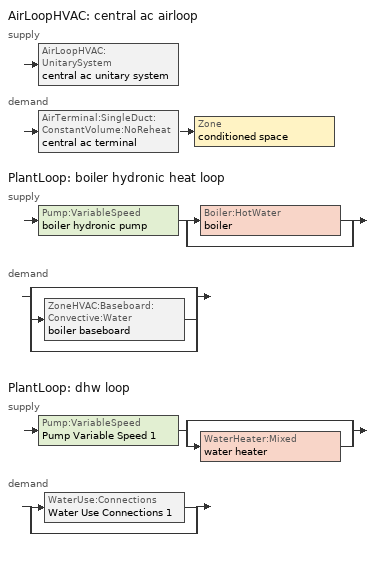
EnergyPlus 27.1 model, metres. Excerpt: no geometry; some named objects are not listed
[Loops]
AirLoopHVAC 'central ac airloop'
 supply: AirLoopHVAC:UnitarySystem 'central ac unitary system'
 demand: AirTerminal:SingleDuct:ConstantVolume:NoReheat 'central ac terminal' > Zone 'conditioned space'
PlantLoop 'boiler hydronic heat loop'
 supply: Pump:VariableSpeed 'boiler hydronic pump' > split
  | Boiler:HotWater 'boiler'
  | bypass
 demand: split
  | bypass
  | ZoneHVAC:Baseboard:Convective:Water 'boiler baseboard'
  | bypass
PlantLoop 'dhw loop'
 supply: Pump:VariableSpeed 'Pump Variable Speed 1' > split
  | bypass
  | WaterHeater:Mixed 'water heater'
 demand: split
  | WaterUse:Connections 'Water Use Connections 1'
  | bypass
[Sizing:System]
central ac airloop: Type of Load to Size On=Sensible; Design Outdoor Air Flow Rate {m3/s}=Autosize; Central Heating Maximum System Air Flow Ratio=0.3; Preheat Design Temperature {C}=7; Preheat Design Humidity Ratio {kgWater/kgDryAir}=0.008; Precool Design Temperature {C}=12.8; Precool Design Humidity Ratio {kgWater/kgDryAir}=0.008; Central Cooling Design Supply Air Temperature {C}=12.8; Central Heating Design Supply Air Temperature {C}=16.7; Type of Zone Sum to Use=NonCoincident; 100% Outdoor Air in Cooling=Yes; 100% Outdoor Air in Heating=Yes; Central Cooling Design Supply Air Humidity Ratio {kgWater/kgDryAir}=0.0085; Central Heating Design Supply Air Humidity Ratio {kgWater/kgDryAir}=0.008; Cooling Supply Air Flow Rate Method=DesignDay; Cooling Supply Air Flow Rate {m3/s}=0; Cooling Supply Air Flow Rate Per Floor Area {m3/s-m2}=0.00996765; Cooling Fraction of Autosized Cooling Supply Air Flow Rate=1; Cooling Supply Air Flow Rate Per Unit Cooling Capacity {m3/s-W}=3.94755e-05; Heating Supply Air Flow Rate Method=DesignDay; Heating Supply Air Flow Rate {m3/s}=0; Heating Supply Air Flow Rate Per Floor Area {m3/s-m2}=0.00996765; Heating Fraction of Autosized Heating Supply Air Flow Rate=1; Heating Fraction of Autosized Cooling Supply Air Flow Rate=1; Heating Supply Air Flow Rate Per Unit Heating Capacity {m3/s-W}=3.15882e-05; System Outdoor Air Method=ZoneSum; Zone Maximum Outdoor Air Fraction=1; Cooling Design Capacity Method=CoolingDesignCapacity; Cooling Design Capacity {W}=Autosize; Cooling Design Capacity Per Floor Area {W/m2}=234.7; Fraction of Autosized Cooling Design Capacity=1; Heating Design Capacity Method=HeatingDesignCapacity; Heating Design Capacity {W}=Autosize; Heating Design Capacity Per Floor Area {W/m2}=157; Fraction of Autosized Heating Design Capacity=1; Central Cooling Capacity Control Method=OnOff; Occupant Diversity=Autosize
[Sizing:Plant] Loop Type=Heating; Sizing Option=NonCoincident; Zone Timesteps in Averaging Window=1; Coincident Sizing Factor Mode=None
Name | Design Loop Exit Temperature {C} | Loop Design Temperature Difference {deltaC}
boiler hydronic heat loop | 82.2222 | 11.1111
dhw loop | 52.6667 | 5.55556
[ZoneControl:Thermostat]
conditioned space Thermostat: Zone or ZoneList=conditioned space; Control Type Schedule=conditioned space Thermostat Schedule; Temperature Difference Between Cutout And Setpoint {deltaC}=0; Control 1=conditioned space temperature setpoint
[ThermostatSetpoint:DualSetpoint]
conditioned space temperature setpoint: Heating Setpoint Temperature Schedule=heating setpoint; Cooling Setpoint Temperature Schedule=cooling setpoint
[ZoneHVAC:Baseboard:Convective:Water]
boiler baseboard: Availability Schedule=Always On Discrete; Heating Design Capacity Method=HeatingDesignCapacity; Heating Design Capacity {W}=2000.85; Heating Design Capacity Per Floor Area {W/m2}=0; Fraction of Autosized Heating Design Capacity=0.8; U-Factor Times Area Value {W/K}=120.445; Maximum Water Flow Rate {m3/s}=8.2063e-05; Convergence Tolerance=0.001
[AirTerminal:SingleDuct:ConstantVolume:NoReheat]
central ac terminal: Availability Schedule=Always On Discrete; Maximum Air Flow Rate {m3/s}=0.142056
[Zone equipment]
conditioned space: central ac terminal, boiler baseboard
[Fan:SystemModel]
central ac supply fan: Availability Schedule=Always On Discrete; Design Maximum Air Flow Rate {m3/s}=0.142056; Speed Control Method=Discrete; Electric Power Minimum Flow Rate Fraction=0.2; Design Pressure Rise {Pa}=794.58; Motor Efficiency=1; Motor In Air Stream Fraction=1; Design Electric Power Consumption {W}=Autosize; Design Power Sizing Method=TotalEfficiencyAndPressure; Electric Power Per Unit Flow Rate {W/(m3/s)}=840; Electric Power Per Unit Flow Rate Per Unit Pressure {W/((m3/s)-Pa)}=1.66667; Fan Total Efficiency=0.75; Motor Loss Radiative Fraction=0; Number of Speeds=1; Speed 1 Flow Fraction=1; Speed 1 Electric Power Fraction=1
[Coil:Cooling:DX:SingleSpeed]
central ac clg coil: Availability Schedule=Always On Discrete; Gross Rated Total Cooling Capacity {W}=2716.67; Gross Rated Sensible Heat Ratio=0.730032; Gross Rated Cooling COP {W/W}=3.62214; Rated Air Flow Rate {m3/s}=0.139795; 2017 Rated Evaporator Fan Power Per Volume Flow Rate {W/(m3/s)}=773.3; 2023 Rated Evaporator Fan Power Per Volume Flow Rate {W/(m3/s)}=934.4; Total Cooling Capacity Function of Temperature Curve=Cool-CAP-fT1; Total Cooling Capacity Function of Flow Fraction Curve=Cool-CAP-fFF1; Energy Input Ratio Function of Temperature Curve=Cool-EIR-fT1; Energy Input Ratio Function of Flow Fraction Curve=Cool-EIR-fFF1; Part Load Fraction Correlation Curve=Cool-PLF-fPLR1; Minimum Outdoor Dry-Bulb Temperature for Compressor Operation {C}=-25; Nominal Time for Condensate Removal to Begin {s}=1000; Ratio of Initial Moisture Evaporation Rate and Steady State Latent Capacity=1.5; Maximum Cycling Rate {cycles/hr}=3; Latent Capacity Time Constant {s}=45; Condenser Type=AirCooled; Evaporative Condenser Effectiveness=0.9; Evaporative Condenser Air Flow Rate {m3/s}=Autosize; Evaporative Condenser Pump Rated Power Consumption {W}=Autosize; Crankcase Heater Capacity {W}=50; Maximum Outdoor Dry-Bulb Temperature for Crankcase Heater Operation {C}=10; Basin Heater Capacity {W/K}=0; Basin Heater Setpoint Temperature {C}=2
[AirLoopHVAC:UnitarySystem]
central ac unitary system: Control Type=Load; Controlling Zone or Thermostat Location=conditioned space; Dehumidification Control Type=None; Availability Schedule=Always On Discrete; Supply Fan=central ac supply fan; Fan Placement=BlowThrough; Supply Air Fan Operating Mode Schedule=central ac auto fan schedule; DX Heating Coil Sizing Ratio=1; Cooling Coil=central ac clg coil; Use DOAS DX Cooling Coil=No; Minimum Supply Air Temperature {C}=2; Latent Load Control=SensibleOnlyLoadControl; Cooling Supply Air Flow Rate Method=SupplyAirFlowRate; Cooling Supply Air Flow Rate {m3/s}=0.142056; Heating Supply Air Flow Rate Method=None; No Load Supply Air Flow Rate Method=SupplyAirFlowRate; No Load Supply Air Flow Rate {m3/s}=0; No Load Supply Air Flow Rate Control Set To Low Speed=Yes; Maximum Supply Air Temperature {C}=48.8889; Maximum Outdoor Dry-Bulb Temperature for Supplemental Heater Operation {C}=21; Ancillary On-Cycle Electric Power {W}=0; Ancillary Off-Cycle Electric Power {W}=0
[AirLoopHVAC]
central ac airloop: Design Supply Air Flow Rate {m3/s}=0.142056; Design Return Air Flow Fraction of Supply Air Flow=1
[Pump:VariableSpeed] Fraction of Motor Inefficiencies to Fluid Stream=0; Coefficient 1 of the Part Load Performance Curve=0; Coefficient 2 of the Part Load Performance Curve=1; Coefficient 3 of the Part Load Performance Curve=0; Coefficient 4 of the Part Load Performance Curve=0; Design Minimum Flow Rate {m3/s}=0; Pump Control Type=Intermittent; Skin Loss Radiative Fraction=0.5; Design Power Sizing Method=PowerPerFlowPerPressure; Design Electric Power per Unit Flow Rate {W/(m3/s)}=348701.1; Design Shaft Power per Unit Flow Rate per Unit Head {W/((m3/s)-Pa)}=1.28205; Design Minimum Flow Rate Fraction=0
Name | Design Maximum Flow Rate {m3/s} | Design Pump Head {Pa} | Design Power Consumption {W} | Motor Efficiency
boiler hydronic pump | 0.00375 | 20000 | 100 | 0.85
Pump Variable Speed 1 | 0.01 | 1 | 0 | 1
[Boiler:HotWater]
boiler: Fuel Type=NaturalGas; Nominal Capacity {W}=2000.85; Nominal Thermal Efficiency=0.92; Efficiency Curve Temperature Evaluation Variable=LeavingBoiler; Normalized Boiler Efficiency Curve=NonCondensingBoilerEff; Design Water Flow Rate {m3/s}=Autosize; Minimum Part Load Ratio=0; Maximum Part Load Ratio=1; Optimum Part Load Ratio=1; Water Outlet Upper Temperature Limit {C}=99.9; Boiler Flow Mode=LeavingSetpointModulated; On Cycle Parasitic Electric Load {W}=0; Sizing Factor=1; Off Cycle Parasitic Fuel Load {W}=0
[WaterHeater:Mixed]
water heater: Tank Volume {m3}=0.136275; Setpoint Temperature Schedule=water heater setpoint; Deadband Temperature Difference {deltaC}=2; Maximum Temperature Limit {C}=99; Heater Control Type=Cycle; Heater Maximum Capacity {W}=5500.06; Heater Minimum Capacity {W}=0; Heater Ignition Minimum Flow Rate {m3/s}=0; Heater Ignition Delay {s}=0; Heater Fuel Type=Electricity; Heater Thermal Efficiency=1; Off Cycle Parasitic Fuel Consumption Rate {W}=0; Off Cycle Parasitic Fuel Type=Electricity; Off Cycle Parasitic Heat Fraction to Tank=0; On Cycle Parasitic Fuel Consumption Rate {W}=0; On Cycle Parasitic Fuel Type=Electricity; On Cycle Parasitic Heat Fraction to Tank=0; Ambient Temperature Indicator=Zone; Ambient Temperature Zone=conditioned space; Off Cycle Loss Coefficient to Ambient Temperature {W/K}=0.704228; Off Cycle Loss Fraction to Zone=1; On Cycle Loss Coefficient to Ambient Temperature {W/K}=0.704228; On Cycle Loss Fraction to Zone=1; Use Side Effectiveness=1; Source Side Effectiveness=1; Use Side Design Flow Rate {m3/s}=Autosize; Source Side Design Flow Rate {m3/s}=Autosize; Indirect Water Heating Recovery Time {hr}=1.5; Source Side Flow Control Mode=IndirectHeatPrimarySetpoint
[WaterHeater:Sizing]
water heater: Design Mode=PeakDraw; Time Storage Can Meet Peak Draw {hr}=0.538503; Time for Tank Recovery {hr}=0; Nominal Tank Volume for Autosizing Plant Connections {m3}=1
[PlantLoop] Fluid Type=Water; Maximum Loop Temperature {C}=100; Minimum Loop Temperature {C}=0; Minimum Loop Flow Rate {m3/s}=0; Load Distribution Scheme=Optimal; Plant Loop Demand Calculation Scheme=SingleSetpoint; Common Pipe Simulation=None
Name | Plant Equipment Operation Scheme | Maximum Loop Flow Rate {m3/s} | Plant Loop Volume {m3}
boiler hydronic heat loop | boiler hydronic heat loop Operation Schemes | Autosize | Autocalculate
dhw loop | dhw loop Operation Schemes | 0.01 | 0.003
[PlantEquipmentList]
boiler hydronic heat loop Heating Equipment List: boiler
dhw loop Heating Equipment List: water heater
[PlantEquipmentOperation:HeatingLoad] Load Range 1 Lower Limit {W}=0; Load Range 1 Upper Limit {W}=1000000000
Name | Range 1 Equipment List
boiler hydronic heat loop Heating Operation Scheme | boiler hydronic heat loop Heating Equipment List
dhw loop Heating Operation Scheme | dhw loop Heating Equipment List
[PlantEquipmentOperationSchemes] Control Scheme 1 Schedule=Always On Discrete
Name | Control Scheme 1
boiler hydronic heat loop Operation Schemes | boiler hydronic heat loop Heating Operation Scheme
dhw loop Operation Schemes | dhw loop Heating Operation Scheme
[EnergyManagementSystem:Sensor]
Name | Output:Variable or Output:Meter Index Key | Output:Variable or Output:Meter
boiler_baseboard_s | boiler baseboard | Baseboard Total Heating Energy
boiler_hydronic_pump_mfr_s | boiler hydronic pump | Pump Mass Flow Rate
boiler_hydronic_pump_s | boiler hydronic pump | Pump Electricity Energy
boiler_plr_s | boiler | Boiler Part Load Ratio
central_ac_airloop_Fan_RTF_s | central ac supply fan | Fan Runtime Fraction
central_ac_clg_coil_s | central ac clg coil | Cooling Coil Total Cooling Energy
central_ac_supply_fan_s | central ac supply fan | Fan Electricity Energy
clg_load_cond |  | Cooling:EnergyTransfer:Zone:CONDITIONED SPACE
clg_sp_s | cooling setpoint | Schedule Value
clothes_dryer_exhaust_0_sch_s | clothes dryer exhaust 0 schedule | Schedule Value
conditioned_space_clg_unmet_s | conditioned space | Zone Cooling Setpoint Not Met Time
conditioned_space_htg_unmet_s | conditioned space | Zone Heating Setpoint Not Met Time
cool_season | cooling season schedule | Schedule Value
fridge_tin_s; tin_s | conditioned space | Zone Mean Air Temperature
htg_load_cond |  | Heating:EnergyTransfer:Zone:CONDITIONED SPACE
htg_sp_s | heating setpoint | Schedule Value
natural_vent_s | natural vent schedule | Schedule Value
out_pb_s |  | Site Outdoor Air Barometric Pressure
out_wt_s |  | Site Outdoor Air Humidity Ratio
site_vw_s |  | Site Wind Speed
tout_s | conditioned space | Zone Outdoor Air Drybulb Temperature
water_heater_energy | water heater | Water Heater Electricity Rate
water_heater_off_cycle_parasitic | water heater | Water Heater Off Cycle Parasitic Electricity Rate
water_heater_on_cycle_parasitic | water heater | Water Heater On Cycle Parasitic Electricity Rate
win_s | conditioned space | Zone Air Humidity Ratio
[EnergyManagementSystem:Actuator]
Name | Actuated Component Unique | Actuated Component Type | Actuated Component Control Type
boiler_hydronic_pump_pressure_rise_act | boiler hydronic pump | Pump | Pump Pressure Rise
fridge_schedule_act | fridge schedule | Schedule:Constant | Schedule Value
infil_flow_act | infil flow | Zone Infiltration | Air Exchange Flow Rate
mech_vent_house_fan_cfis_act | mech vent house fan cfis | ElectricEquipment | Electricity Rate
mech_vent_house_fan_latent_load_equip_act | mech vent house fan latent load equip | OtherEquipment | Power Level
mech_vent_house_fan_sensible_load_equip_act | mech vent house fan sensible load equip | OtherEquipment | Power Level
natural_vent_flow_act | natural vent flow | Zone Infiltration | Air Exchange Flow Rate
water_heater_ec_adj_act | water heater energy adjustment1 | OtherEquipment | Power Level
whole_house_fan_act | whole house fan | ElectricEquipment | Electricity Rate
whole_house_fan_flow_act | whole house fan flow | Zone Infiltration | Air Exchange Flow Rate
[EnergyManagementSystem:ProgramCallingManager]
boiler hydronic pump disaggregate program calling manager: EndOfSystemTimestepBeforeHVACReporting; boiler_hydronic_pump_disaggregate_program
boiler hydronic pump power program calling manager: EndOfSystemTimestepBeforeHVACReporting; boiler_hydronic_pump_power_program
central ac supply fan disaggregate program calling manager: EndOfSystemTimestepBeforeHVACReporting; central_ac_supply_fan_disaggregate_program
fridge schedule program calling manager: BeginZoneTimestepAfterInitHeatBalance; fridge_schedule_program
infil_program calling manager: BeginZoneTimestepAfterInitHeatBalance; infil_program
natural_vent_program calling manager: BeginZoneTimestepAfterInitHeatBalance; natural_vent_program
total_airflows_program calling manager: EndOfZoneTimestepAfterZoneReporting; total_airflows_program
total_loads_program calling manager: EndOfZoneTimestepAfterZoneReporting; total_loads_program
unmet_hours_program calling manager: EndOfZoneTimestepBeforeZoneReporting; unmet_hours_program
water heater EC_adj ProgramManager: EndOfSystemTimestepBeforeHVACReporting; water_heater_EC_adj
[EnergyManagementSystem:Program]
boiler_hydronic_pump_disaggregate_program: Set boiler_hydronic_pump_primary_htg = boiler_hydronic_pump_s
boiler_hydronic_pump_power_program: Set heating_plr = boiler_plr_s; Set pump_total_eff = boiler_hydronic_pump_rated_mfr / 1000 * 20000.0 / 100.0; Set pump_vfr = boiler_hydronic_pump_mfr_s / 1000; If pump_vfr > 0; Set boiler_hydronic_pump_pressure_rise_act = 100.0 * heating_plr * pump_total_eff / pump_vfr; Else; Set boiler_hydronic_pump_pressure_rise_act = 0; EndIf
central_ac_supply_fan_disaggregate_program: Set central_ac_supply_fan_clg = 0; If central_ac_clg_coil_s > 0; Set central_ac_supply_fan_clg = central_ac_supply_fan_s; EndIf
fridge_schedule_program: Set Tin = fridge_tin_s*(9.0/5.0)+32.0; Set fridge_schedule_act = 0; If (Hour == 0); Set fridge_schedule_act = (-0.487+0.019*Tin); ElseIf (Hour == 1); Set fridge_schedule_act = (-0.34+0.016*Tin); ElseIf (Hour == 2); Set fridge_schedule_act = (-0.37+0.017*Tin); ElseIf (Hour == 3); Set fridge_schedule_act = (-0.361+0.016*Tin); ElseIf (Hour == 4); Set fridge_schedule_act = (-0.515+0.018*Tin); ElseIf (Hour == 5); Set fridge_schedule_act = (-0.684+0.021*Tin); ElseIf (Hour == 6); Set fridge_schedule_act = (-0.471+0.019*Tin); ElseIf (Hour == 7); Set fridge_schedule_act = (-0.159+0.015*Tin); ElseIf (Hour == 8); Set fridge_schedule_act = (-0.079+0.015*Tin); ElseIf (Hour == 9); Set fridge_schedule_act = (-0.417+0.019*Tin); ElseIf (Hour == 10); Set fridge_schedule_act = (-0.411+0.018*Tin); ElseIf (Hour == 11); Set fridge_schedule_act = (-0.386+0.018*Tin); ElseIf (Hour == 12); Set fridge_schedule_act = (-0.24+0.016*Tin); ElseIf (Hour == 13); Set fridge_schedule_act = (-0.314+0.017*Tin); ElseIf (Hour == 14); Set fridge_schedule_act = (-0.16+0.015*Tin); ElseIf (Hour == 15); Set fridge_schedule_act = (-0.121+0.015*Tin); ElseIf (Hour == 16); Set fridge_schedule_act = (-0.469+0.02*Tin); ElseIf (Hour == 17); Set fridge_schedule_act = (-0.412+0.02*Tin); ElseIf (Hour == 18); Set fridge_schedule_act = (-0.091+0.017*Tin); ElseIf (Hour == 19); Set fridge_schedule_act = (0.077+0.014*Tin); ElseIf (Hour == 20); Set fridge_schedule_act = (-0.118+0.016*Tin); ElseIf (Hour == 21); Set fridge_schedule_act = (-0.247+0.017*Tin); ElseIf (Hour == 22); Set fridge_schedule_act = (-0.445+0.019*Tin); ElseIf (Hour == 23); Set fridge_schedule_act = (-0.544+0.02*Tin); EndIf
infil_program: Set p_m = 0.14; Set p_s = 0.22; Set s_m = 270; Set s_s = 370; Set z_m = 9.99744; Set z_s = 5.486400000000001; Set f_t = (((s_m/z_m)^p_m)*((z_s/s_s)^p_s)); Set Tdiff = tin_s-tout_s; Set dT = @Abs Tdiff; Set c = 0.0145; Set Cs = 0.0504; Set Cw = 0.1447; Set n = 0.65; Set sft = (f_t*0.3); Set temp1 = ((c*Cw)*((sft*site_vw_s)^(2*n)))^2; Set Qinf = (((c*Cs*(dT^n))^2)+temp1)^0.5; Set Qinf = (@Max Qinf 0); Set mech_vent_house_fan_sensible_load_equip_act = 0.0; Set mech_vent_house_fan_latent_load_equip_act = 0.0; Set OASupInPb = out_pb_s; Set OASupInTemp = tout_s; Set OASupInW = out_wt_s; Set OASupRho = (@RhoAirFnPbTdbW OASupInPb OASupInTemp OASupInW); Set OASupCp = (@CpAirFnW OASupInW); Set OASupInEnth = (@HFnTdbW OASupInTemp OASupInW); Set ZoneTemp = tin_s; Set ZoneW = win_s; Set ZoneCp = (@CpAirFnW ZoneW); Set ZoneAirEnth = (@HFnTdbW ZoneTemp ZoneW); Set mech_vent_house_fan_cfis_act = 0.0; Set QWHV_cfis_sup = 0.0; Set QWHV_cfis_suppl_sup = 0.0; Set QWHV_cfis_suppl_exh = 0.0; Set Qrange = 0; Set Qbath = 0; Set Qdryer = 0; Set Qdryer = Qdryer + 0.00573 * clothes_dryer_exhaust_0_sch_s; Set QWHV_sup = 0.0; Set QWHV_exh = 0.0; Set Qsupply = QWHV_sup + QWHV_cfis_sup + QWHV_cfis_suppl_sup; Set Qexhaust = Qrange + Qbath + Qdryer + QWHV_exh + QWHV_cfis_suppl_exh; Set Qfan = (@Max Qexhaust Qsupply); Set Qducts = 0; If Qducts < 0; Set Qsupply = Qsupply - Qducts; Else; Set Qexhaust = Qexhaust + Qducts; EndIf; Set Qfan_with_ducts = (@Max Qexhaust Qsupply); Set Qimb = (@Abs (Qsupply - Qexhaust)); If Qinf + Qimb > 0; Set Qtot = Qfan_with_ducts + (Qinf^2) / (Qinf + Qimb); Else; Set Qtot = Qfan_with_ducts; EndIf; Set Qinf_adj = Qtot - Qfan; Set infil_flow_act = Qinf_adj; Set infil_program_Qinf = Qinf_adj; Set infil_program_Qfan = Qfan; Set Qload = Qfan; Set Effectiveness_Sens = 0.0; Set Effectiveness_Lat = 0.0; Set Fan_MFR = Qload * OASupRho; Set ZoneInEnth = OASupInEnth; Set ZoneInTemp = OASupInTemp; Set FanTotalToCond = Fan_MFR * (ZoneInEnth - ZoneAirEnth); Set FanSensToCond = Fan_MFR * ZoneCp * (ZoneInTemp - ZoneTemp); Set FanLatToCond = FanTotalToCond - FanSensToCond; Set mech_vent_house_fan_sensible_load_equip_act = mech_vent_house_fan_sensible_load_equip_act + FanSensToCond; Set mech_vent_house_fan_latent_load_equip_act = mech_vent_house_fan_latent_load_equip_act + FanLatToCond
natural_vent_program: Set Tin = tin_s; Set Tout = tout_s; Set Wout = out_wt_s; Set Pbar = out_pb_s; Set Phiout = (@RhFnTdbWPb Tout Wout Pbar); Set MaxHR = 0.0115; Set Tnvsp = (htg_sp_s + clg_sp_s) / 2; Set NVavail = natural_vent_s; Set ClgSsnAvail = cool_season; Set Qnv = 0; Set Qwhf = 0; Set whole_house_fan_act = 0; If ((Wout < MaxHR) && (Tin > Tout) && (Tin > Tnvsp) && (ClgSsnAvail > 0)); Set WHF_Flow = 0; Set Adj = (Tin-Tnvsp)/(Tin-Tout); Set Adj = (@Min Adj 1); Set Adj = (@Max Adj 0); If (WHF_Flow > 0); Set Qwhf = WHF_Flow*Adj; Set WHF_W = 0; Set whole_house_fan_act = WHF_W*Adj; ElseIf (NVavail > 0); Set NVArea = 4612.357226880001; Set Cs = 8.968567957270247e-05; Set Cw = 2.2169590796800036e-05; Set Tdiff = Tin-Tout; Set dT = (@Abs Tdiff); Set Vwind = site_vw_s; Set SGNV = NVArea*Adj*((((Cs*dT)+(Cw*(Vwind^2)))^0.5)/1000); Set MaxNV = 1.1326738636800002; Set Qnv = (@Min SGNV MaxNV); EndIf; EndIf; Set natural_vent_flow_act = Qnv; Set whole_house_fan_flow_act = Qwhf; Set natural_vent_program_Qnv = Qnv; Set natural_vent_program_Qwhf = Qwhf
total_airflows_program: Set total_infil_flow_rate = 0; Set total_mechvent_flow_rate = 0; Set total_natvent_flow_rate = 0; Set total_whf_flow_rate = 0; Set total_infil_flow_rate = total_infil_flow_rate + (infil_program_Qinf * 1); Set total_mechvent_flow_rate = total_mechvent_flow_rate + (infil_program_Qfan * 1); Set total_natvent_flow_rate = total_natvent_flow_rate + (natural_vent_program_Qnv * 1); Set total_whf_flow_rate = total_whf_flow_rate + (natural_vent_program_Qwhf * 1)
total_loads_program: Set loads_htg_tot = 0; Set loads_clg_tot = 0; If htg_load_cond > 0; Set loads_htg_tot = loads_htg_tot + (htg_load_cond - clg_load_cond) * 1.0; EndIf; Set loads_htg_tot = (@Max loads_htg_tot 0); If clg_load_cond > 0; Set loads_clg_tot = loads_clg_tot + (clg_load_cond - htg_load_cond) * 1.0; EndIf; Set loads_clg_tot = (@Max loads_clg_tot 0)
unmet_hours_program: Set htg_unmet_hours = 0; Set clg_unmet_hours = 0; Set unit_htg_unmet_hours = 0; If ((DayOfYear >= 1) && (DayOfYear <= 365)); Set unit_htg_unmet_hours = unit_htg_unmet_hours + conditioned_space_htg_unmet_s; If unit_htg_unmet_hours > htg_unmet_hours; Set htg_unmet_hours = unit_htg_unmet_hours; EndIf; EndIf; Set unit_clg_unmet_hours = 0; If ((DayOfYear >= 1) && (DayOfYear <= 365)); Set unit_clg_unmet_hours = unit_clg_unmet_hours + conditioned_space_clg_unmet_s; If unit_clg_unmet_hours > clg_unmet_hours; Set clg_unmet_hours = unit_clg_unmet_hours; EndIf; EndIf
water_heater_EC_adj: If WarmupFlag == 0; Set dhw_e_cons = water_heater_energy + water_heater_on_cycle_parasitic + water_heater_off_cycle_parasitic; Set water_heater_ec_adj_act = -0.04285714285714293 * dhw_e_cons / 1; EndIf
[EnergyManagementSystem:GlobalVariable]
central_ac_airloop_Fan_RTF
infil_program_Qfan
infil_program_Qinf
natural_vent_program_Qnv
natural_vent_program_Qwhf
[EnergyManagementSystem:OutputVariable] Type of Data in Variable=Summed
Name | EMS Variable | Update Frequency | EMS Program or Subroutine | Units
boiler hydronic pump disaggregate htg primary | boiler_hydronic_pump_primary_htg | SystemTimestep | boiler_hydronic_pump_disaggregate_program | J
central ac supply fan disaggregate clg | central_ac_supply_fan_clg | SystemTimestep | central_ac_supply_fan_disaggregate_program | J
loads_htg_tot_peakload_outvar; loads_htg_tot_annual_outvar | loads_htg_tot | ZoneTimestep | total_loads_program | J
loads_clg_tot_peakload_outvar; loads_clg_tot_annual_outvar | loads_clg_tot | ZoneTimestep | total_loads_program | J
htg_unmet_hours_annual_outvar | htg_unmet_hours | ZoneTimestep | unmet_hours_program | hr
clg_unmet_hours_annual_outvar | clg_unmet_hours | ZoneTimestep | unmet_hours_program | hr
[EnergyManagementSystem:InternalVariable]
Name | Internal Data Index Key | Internal Data Type
boiler_hydronic_pump_rated_mfr | boiler hydronic pump | Pump Maximum Mass Flow Rate
central_ac_airloop_max_sup_fan_mfr | central ac supply fan | Fan Maximum Mass Flow Rate
[AvailabilityManager:Scheduled]
central ac airloop Availability Manager: Schedule=Always On Discrete
[SetpointManager:Scheduled] Control Variable=Temperature
Name | Schedule
boiler hydronic heat loop setpoint manager | boiler hydronic heat supply setpoint
Setpoint Manager Scheduled 1 | dhw temp
[WaterUse:Equipment]
Name | Peak Flow Rate {m3/s} | Flow Rate Fraction Schedule | Target Temperature Schedule
dhw fixtures | 3.95248e-06 | dhw fixtures schedule | mixed water temperature schedule
dhw distribution waste | 1.09443e-06 | dhw fixtures schedule | mixed water temperature schedule
clothes washer | 3.3564e-07 | clothes washer schedule
dishwasher | 3.19132e-07 | dishwasher schedule
[WaterUse:Connections]
Water Use Connections 1: Drain Water Heat Exchanger Type=None; Drain Water Heat Exchanger Destination=Plant; Water Use Equipment 1=dhw fixtures; Water Use Equipment 2=dhw distribution waste; Water Use Equipment 3=clothes washer; Water Use Equipment 4=dishwasher
[Schedule:Day:Interval]
clothes washer schedule allday1: No, 01:00, 0.104651, 02:00, 0.0813953, 04:00, 0.0465116, 05:00, 0.0813953, 06:00, 0.127907, 07:00, 0.255814, 08:00, 0.569767, 09:00, 0.848837, 10:00, 1, 11:00, 0.976744, 12:00, 0.872093, 13:00, 0.77907, 14:00, 0.697674, 15:00, 0.569767, 16:00, 0.593023, 17:00, 0.581395, 21:00, 0.569767, 22:00, 0.546512, 23:00, 0.372093, 24:00, 0.197674
clothes washer schedule default day; dishwasher schedule default day; clothes dryer exhaust 0 schedule default day; cooling season schedule allday1; cooling season schedule allday11; cooling season schedule default day; dhw fixtures schedule default day; natural vent schedule default day: No, 24:00, 0
dishwasher schedule allday1: No, 01:00, 0.135135, 02:00, 0.0630631, 03:00, 0.045045, 05:00, 0.027027, 06:00, 0.0900901, 07:00, 0.18018, 08:00, 0.279279, 09:00, 0.522523, 10:00, 0.585586, 11:00, 0.504505, 12:00, 0.432432, 13:00, 0.378378, 14:00, 0.414414, 15:00, 0.324324, 17:00, 0.342342, 18:00, 0.441441, 19:00, 0.783784, 20:00, 1, 21:00, 0.810811, 22:00, 0.603604, 23:00, 0.396396, 24:00, 0.279279
heating setpoint allday1; heating setpoint default day: No, 24:00, 20
cooling setpoint allday1; cooling setpoint default day: No, 24:00, 25.5556
clothes dryer exhaust 0 schedule allday1: No, 01:00, 0.123457, 02:00, 0.0740741, 03:00, 0.0493827, 04:00, 0.0246914, 05:00, 0.0493827, 06:00, 0.0740741, 07:00, 0.197531, 08:00, 0.395062, 09:00, 0.592593, 10:00, 0.839506, 11:00, 0.962963, 12:00, 1, 13:00, 0.91358, 14:00, 0.82716, 15:00, 0.716049, 16:00, 0.753086, 17:00, 0.679012, 18:00, 0.666667, 20:00, 0.62963, 21:00, 0.641975, 22:00, 0.666667, 23:00, 0.54321, 24:00, 0.296296
cooling season schedule allday5; natural vent schedule avail day: No, 24:00, 1
dhw fixtures schedule allday1: No, 01:00, 0.139535, 02:00, 0.0697674, 03:00, 0.0465116, 04:00, 0.0581395, 05:00, 0.116279, 06:00, 0.395349, 07:00, 0.906977, 08:00, 1, 09:00, 0.930233, 10:00, 0.77907, 11:00, 0.651163, 12:00, 0.546512, 13:00, 0.465116, 14:00, 0.406977, 15:00, 0.383721, 16:00, 0.360465, 17:00, 0.44186, 18:00, 0.593023, 20:00, 0.697674, 21:00, 0.639535, 22:00, 0.55814, 23:00, 0.44186, 24:00, 0.302326
[Schedule:Week:Daily]
clothes washer schedule Week Rule - Jan1-Dec31: clothes washer schedule allday1, clothes washer schedule allday1, clothes washer schedule allday1, clothes washer schedule allday1, clothes washer schedule allday1, clothes washer schedule allday1, clothes washer schedule allday1, clothes washer schedule default day, clothes washer schedule default day, clothes washer schedule default day, clothes washer schedule default day, clothes washer schedule default day
dishwasher schedule Week Rule - Jan1-Dec31: dishwasher schedule allday1, dishwasher schedule allday1, dishwasher schedule allday1, dishwasher schedule allday1, dishwasher schedule allday1, dishwasher schedule allday1, dishwasher schedule allday1, dishwasher schedule default day, dishwasher schedule default day, dishwasher schedule default day, dishwasher schedule default day, dishwasher schedule default day
heating setpoint Week Rule - Jan1-Dec31: heating setpoint allday1, heating setpoint allday1, heating setpoint allday1, heating setpoint allday1, heating setpoint allday1, heating setpoint allday1, heating setpoint allday1, heating setpoint default day, heating setpoint default day, heating setpoint default day, heating setpoint default day, heating setpoint default day
cooling setpoint Week Rule - Jan1-Dec31: cooling setpoint allday1, cooling setpoint allday1, cooling setpoint allday1, cooling setpoint allday1, cooling setpoint allday1, cooling setpoint allday1, cooling setpoint allday1, cooling setpoint default day, cooling setpoint default day, cooling setpoint default day, cooling setpoint default day, cooling setpoint default day
clothes dryer exhaust 0 schedule Week Rule - Jan1-Dec31: clothes dryer exhaust 0 schedule allday1, clothes dryer exhaust 0 schedule allday1, clothes dryer exhaust 0 schedule allday1, clothes dryer exhaust 0 schedule allday1, clothes dryer exhaust 0 schedule allday1, clothes dryer exhaust 0 schedule allday1, clothes dryer exhaust 0 schedule allday1, clothes dryer exhaust 0 schedule default day, clothes dryer exhaust 0 schedule default day, clothes dryer exhaust 0 schedule default day, clothes dryer exhaust 0 schedule default day, clothes dryer exhaust 0 schedule default day
cooling season schedule Week Rule - Jan1-Apr28: cooling season schedule allday1, cooling season schedule allday1, cooling season schedule allday1, cooling season schedule allday1, cooling season schedule allday1, cooling season schedule allday1, cooling season schedule allday1, cooling season schedule default day, cooling season schedule default day, cooling season schedule default day, cooling season schedule default day, cooling season schedule default day
cooling season schedule Week Rule - Apr29-May5: cooling season schedule allday1, cooling season schedule allday1, cooling season schedule allday5, cooling season schedule allday5, cooling season schedule allday5, cooling season schedule allday5, cooling season schedule allday5, cooling season schedule default day, cooling season schedule default day, cooling season schedule default day, cooling season schedule default day, cooling season schedule default day
cooling season schedule Week Rule - May6-Oct27: cooling season schedule allday5, cooling season schedule allday5, cooling season schedule allday5, cooling season schedule allday5, cooling season schedule allday5, cooling season schedule allday5, cooling season schedule allday5, cooling season schedule default day, cooling season schedule default day, cooling season schedule default day, cooling season schedule default day, cooling season schedule default day
cooling season schedule Week Rule - Oct28-Nov3: cooling season schedule allday5, cooling season schedule allday5, cooling season schedule allday5, cooling season schedule allday5, cooling season schedule allday11, cooling season schedule allday11, cooling season schedule allday11, cooling season schedule default day, cooling season schedule default day, cooling season schedule default day, cooling season schedule default day, cooling season schedule default day
cooling season schedule Week Rule - Nov4-Dec31: cooling season schedule allday11, cooling season schedule allday11, cooling season schedule allday11, cooling season schedule allday11, cooling season schedule allday11, cooling season schedule allday11, cooling season schedule allday11, cooling season schedule default day, cooling season schedule default day, cooling season schedule default day, cooling season schedule default day, cooling season schedule default day
dhw fixtures schedule Week Rule - Jan1-Dec31: dhw fixtures schedule allday1, dhw fixtures schedule allday1, dhw fixtures schedule allday1, dhw fixtures schedule allday1, dhw fixtures schedule allday1, dhw fixtures schedule allday1, dhw fixtures schedule allday1, dhw fixtures schedule default day, dhw fixtures schedule default day, dhw fixtures schedule default day, dhw fixtures schedule default day, dhw fixtures schedule default day
natural vent schedule Week Rule - Jan1-Jan6: natural vent schedule avail day, natural vent schedule avail day, natural vent schedule default day, natural vent schedule avail day, natural vent schedule default day, natural vent schedule avail day, natural vent schedule default day, natural vent schedule default day, natural vent schedule default day, natural vent schedule default day, natural vent schedule default day, natural vent schedule default day
natural vent schedule Week Rule - Jan7-Dec31: natural vent schedule default day, natural vent schedule avail day, natural vent schedule default day, natural vent schedule avail day, natural vent schedule default day, natural vent schedule avail day, natural vent schedule default day, natural vent schedule default day, natural vent schedule default day, natural vent schedule default day, natural vent schedule default day, natural vent schedule default day
[Schedule:Year]
clothes washer schedule: clothes washer schedule Week Rule - Jan1-Dec31, 1, 1, 12, 31
dishwasher schedule: dishwasher schedule Week Rule - Jan1-Dec31, 1, 1, 12, 31
heating setpoint: heating setpoint Week Rule - Jan1-Dec31, 1, 1, 12, 31
cooling setpoint: cooling setpoint Week Rule - Jan1-Dec31, 1, 1, 12, 31
clothes dryer exhaust 0 schedule: clothes dryer exhaust 0 schedule Week Rule - Jan1-Dec31, 1, 1, 12, 31
cooling season schedule: cooling season schedule Week Rule - Jan1-Apr28, 1, 1, 4, 28, cooling season schedule Week Rule - Apr29-May5, 4, 29, 5, 5, cooling season schedule Week Rule - May6-Oct27, 5, 6, 10, 27, cooling season schedule Week Rule - Oct28-Nov3, 10, 28, 11, 3, cooling season schedule Week Rule - Nov4-Dec31, 11, 4, 12, 31
dhw fixtures schedule: dhw fixtures schedule Week Rule - Jan1-Dec31, 1, 1, 12, 31
natural vent schedule: natural vent schedule Week Rule - Jan1-Jan6, 1, 1, 1, 6, natural vent schedule Week Rule - Jan7-Dec31, 1, 7, 12, 31
[Schedule:Compact]
conditioned space Thermostat Schedule: Through: 12/31, For: AllDays, Until: 24:00, 4
[Schedule:Constant]
fridge schedule: Fractional, 0
Always On Discrete: OnOff, 1
boiler hydronic heat supply setpoint: Temperature, 82.2222
central ac auto fan schedule: OnOff, 0
dhw temp; water heater setpoint: Temperature, 52.6667
mixed water temperature schedule: Temperature, 40.5556
[Curve:Quadratic] Minimum Value of x=0
Name | Coefficient1 Constant | Coefficient2 x | Coefficient3 x**2 | Maximum Value of x | Minimum Curve Output | Maximum Curve Output
Cool-CAP-fFF1 | 0.718664 | 0.417974 | -0.136638 | 2 | 0 | 2
Cool-EIR-fFF1 | 1.14349 | -0.13944 | -0.00404779 | 2 | 0 | 2
Cool-PLF-fPLR1 | 0.8 | 0.2 | 0 | 1 | 0.7 | 1
[Curve:Bicubic]
NonCondensingBoilerEff: Coefficient1 Constant=1.11172; Coefficient2 x=0.0786141; Coefficient3 x**2=-0.400426; Coefficient4 y=0; Coefficient5 y**2=-0.000156783; Coefficient6 x*y=0.0093846; Coefficient7 x**3=0.234258; Coefficient8 y**3=1.32927e-06; Coefficient9 x**2*y=-0.0044467; Coefficient10 x*y**2=-1.22498e-05; Minimum Value of x=0.1; Maximum Value of x=1; Minimum Value of y=20; Maximum Value of y=80
[Curve:Biquadratic] Minimum Value of x=-100; Maximum Value of x=100; Minimum Value of y=-100; Maximum Value of y=100
Name | Coefficient1 Constant | Coefficient2 x | Coefficient3 x**2 | Coefficient4 y | Coefficient5 y**2 | Coefficient6 x*y
Cool-CAP-fT1 | 1.55736 | -0.0744482 | 0.0030986 | 0.00145958 | -4.1148e-05 | -0.000426714
Cool-EIR-fT1 | -0.350448 | 0.11681 | -0.00339951 | -0.00122609 | 0.000600809 | -0.000466884
